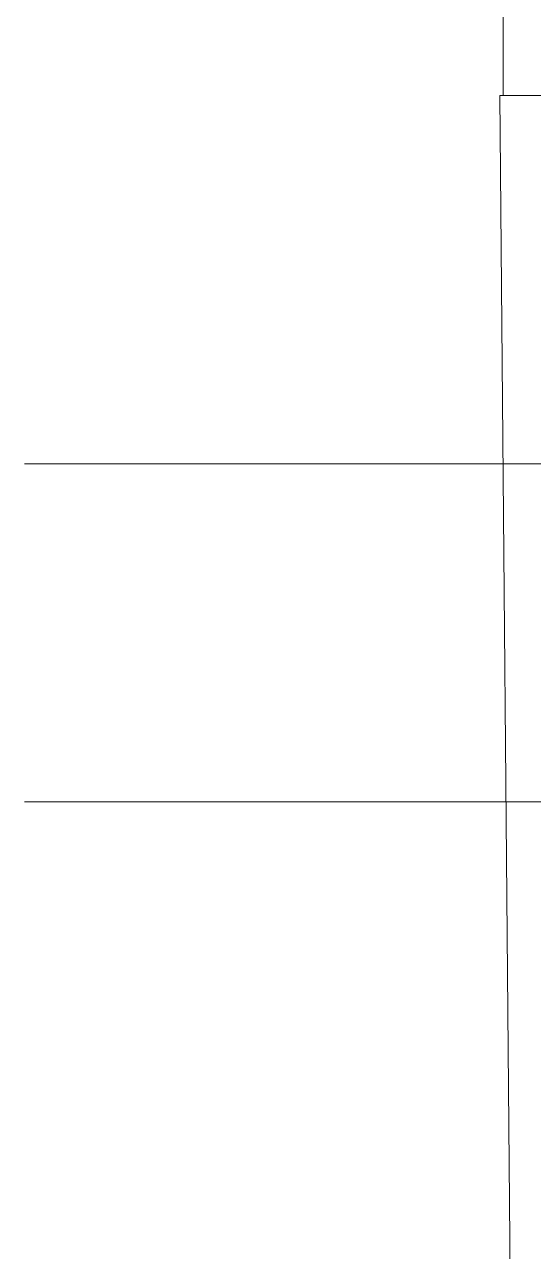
# Model space of a CAD drawing. Extents: x 16296660632 to 16296675328, y -37409619871 to -37409617329.
# Drawn here: x 16296674719.19 to 16296674734.33, y -37409618072.11 to -37409618035.63 of the extents above; entities that cross this region are included whole.
import ezdxf

# ---------------------------------------------------------------- set-up
doc = ezdxf.new("R2010")
doc.units = 0
doc.header["$LTSCALE"] = 10
doc.header["$MEASUREMENT"] = 0
doc.linetypes.add('CENTER2', pattern=[28.575, 19.05, -3.175, 3.175, -3.175])
doc.layers.add('1', color=7, linetype='CONTINUOUS', true_color=0xffffff)
doc.layers.add('Cneter', color=1, linetype='CENTER2', lineweight=13)

msp = doc.modelspace()

# ---------------------------------------------------------------- linework, layer by layer
at = {"layer": '1', "color": 7, "linetype": 'Continuous', "lineweight": 18}
for p, q in [((16296674733.43232, -37409617655.819031), (16296674733.43232, -37409618037.735573)), ((16296674733.332319, -37409618037.735573), (16296674734.312799, -37409618037.735573)), ((16296674733.332319, -37409618037.735573), (16296674733.95553, -37409618109.148193))]:
    msp.add_line(p, q, dxfattribs=at)
msp.add_open_spline([(16296674734.312799, -37409618037.735573), (16296674734.320259, -37409618037.735573), (16296674734.337521, -37409618037.735573), (16296674734.359289, -37409618037.735573), (16296674734.38339, -37409618037.735573), (16296674734.39628, -37409618037.735573), (16296674734.423639, -37409618037.735573), (16296674734.43811, -37409618037.735573), (16296674734.468691, -37409618037.735573), (16296674734.484421, -37409618037.735573), (16296674734.516569, -37409618037.735573), (16296674734.53301, -37409618037.735573), (16296674734.566681, -37409618037.735573), (16296674734.583481, -37409618037.735573), (16296674734.6022, -37409618037.735573), (16296674734.60424, -37409618037.735573), (16296674734.606279, -37409618037.735573)], degree=3, knots=[0, 0, 0, 0, 0.140400233, 0.280800466, 0.280800466, 0.421200699, 0.421200699, 0.561600932, 0.561600932, 0.702001165, 0.702001165, 0.842401399, 0.842401399, 0.982801632, 0.982801632, 1, 1, 1, 1], dxfattribs=at)
at = {"layer": 'Cneter', "lineweight": 5, "ltscale": 0.1}
for p, q in [((16296674719.19034, -37409618048.685577), (16296674766.674299, -37409618048.685577)), ((16296674719.19034, -37409618058.735573), (16296674766.674299, -37409618058.735573))]:
    msp.add_line(p, q, dxfattribs=at)

doc.saveas('drawing.dxf')
